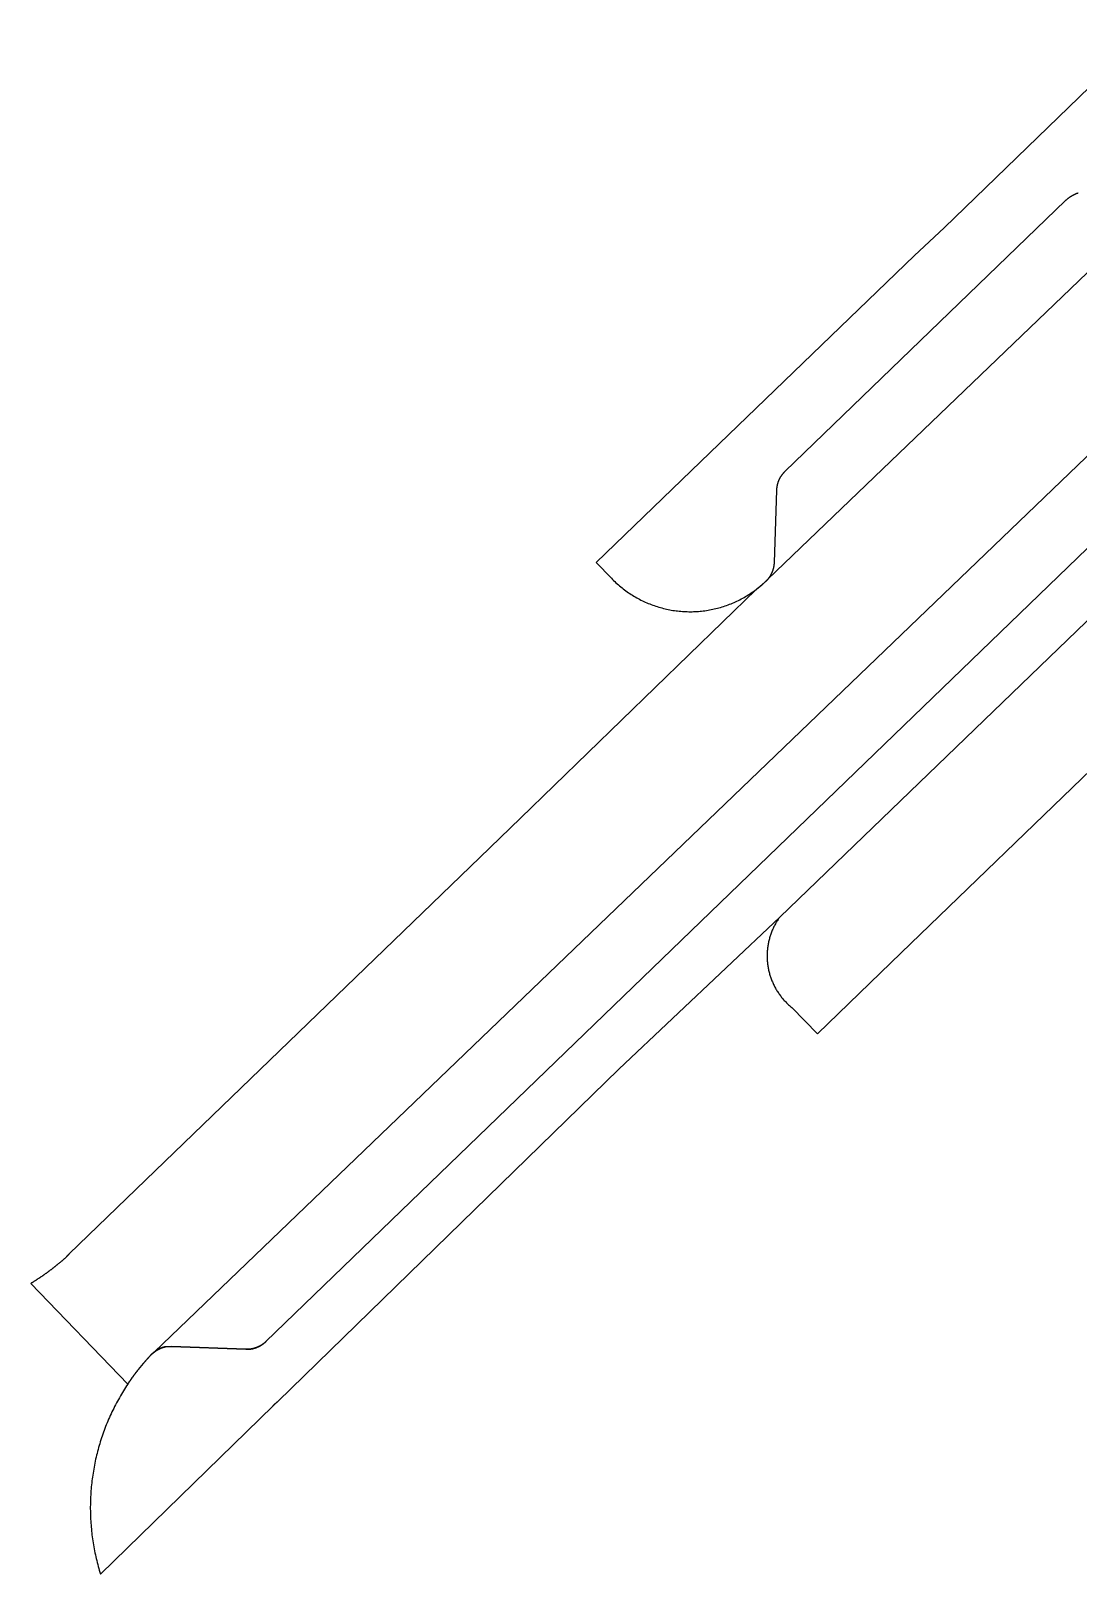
# Model space of a CAD drawing. Header units: metres. Extents: x -127 to 442, y -186 to 462.
# Drawn here: x -32.44 to -3.77, y -24.93 to 17.32 of the extents above; entities that cross this region are included whole.
import ezdxf

# ---------------------------------------------------------------- set-up
doc = ezdxf.new("R2010")
doc.units = ezdxf.units.M

msp = doc.modelspace()

# ---------------------------------------------------------------- linework, layer by layer
at = {"layer": 'road_0', "color": 8}
for points in [[(-1.75, 17.435), (-7.441, 11.929), (-8.251, 11.179), (-14.36, 5.279), (-16.961, 2.766), (-16.546, 2.337), (-16.546, 2.337), (-16.515, 2.306), (-16.484, 2.275), (-16.452, 2.244), (-16.42, 2.214), (-16.388, 2.185), (-16.355, 2.156), (-16.322, 2.127), (-16.288, 2.099), (-16.254, 2.072), (-16.219, 2.045), (-16.184, 2.018), (-16.149, 1.992), (-16.113, 1.966), (-16.077, 1.941), (-16.04, 1.917), (-16.004, 1.893), (-15.966, 1.87), (-15.929, 1.847), (-15.891, 1.825), (-15.853, 1.803), (-15.814, 1.782), (-15.776, 1.761), (-15.737, 1.741), (-15.697, 1.722), (-15.658, 1.703), (-15.618, 1.685), (-15.578, 1.667), (-15.537, 1.65), (-15.496, 1.633), (-15.455, 1.617), (-15.414, 1.602), (-15.373, 1.587), (-15.331, 1.573), (-15.29, 1.56), (-15.248, 1.547), (-15.205, 1.535), (-15.163, 1.523), (-15.121, 1.512), (-15.078, 1.502), (-15.035, 1.492), (-14.992, 1.483), (-14.949, 1.474), (-14.906, 1.467), (-14.863, 1.459), (-14.819, 1.453), (-14.776, 1.447), (-14.732, 1.441), (-14.689, 1.437), (-14.645, 1.433), (-14.601, 1.429), (-14.557, 1.426), (-14.513, 1.424), (-14.47, 1.423), (-14.426, 1.422), (-14.382, 1.422), (-14.338, 1.422), (-14.294, 1.423), (-14.25, 1.425), (-14.206, 1.428), (-14.162, 1.431), (-14.119, 1.434), (-14.075, 1.439), (-14.031, 1.444), (-13.988, 1.449), (-13.944, 1.455), (-13.901, 1.462), (-13.858, 1.47), (-13.815, 1.478), (-13.772, 1.487), (-13.729, 1.496), (-13.686, 1.506), (-13.643, 1.517), (-13.601, 1.528), (-13.559, 1.54), (-13.517, 1.552), (-13.475, 1.565), (-13.433, 1.579), (-13.391, 1.594), (-13.35, 1.608), (-13.309, 1.624), (-13.268, 1.64), (-13.228, 1.657), (-13.187, 1.674), (-13.147, 1.692), (-13.108, 1.711), (-13.068, 1.73), (-13.029, 1.749), (-12.99, 1.77), (-12.951, 1.791), (-12.913, 1.812), (-12.875, 1.834), (-12.837, 1.856), (-12.8, 1.879), (-12.763, 1.903), (-12.726, 1.927), (-12.69, 1.952), (-12.654, 1.977), (-12.618, 2.003), (-12.583, 2.029), (-12.583, 2.029), (-12.58, 2.032), (-12.576, 2.034), (-12.573, 2.037), (-12.569, 2.039), (-12.566, 2.042), (-12.562, 2.045), (-12.559, 2.047), (-12.555, 2.05), (-12.552, 2.053), (-12.549, 2.055), (-12.545, 2.058), (-12.542, 2.061), (-12.538, 2.063), (-12.535, 2.066), (-12.532, 2.069), (-12.528, 2.071), (-12.525, 2.074), (-12.521, 2.077), (-12.518, 2.079), (-12.515, 2.082), (-12.511, 2.085), (-12.508, 2.088), (-12.505, 2.09), (-12.501, 2.093), (-12.498, 2.096), (-12.495, 2.098), (-12.491, 2.101), (-12.488, 2.104), (-12.484, 2.107), (-12.481, 2.109), (-12.478, 2.112), (-12.474, 2.115), (-12.471, 2.118), (-12.468, 2.121), (-12.464, 2.123), (-12.461, 2.126), (-12.458, 2.129), (-12.455, 2.132), (-12.451, 2.134), (-12.448, 2.137), (-12.445, 2.14), (-12.441, 2.143), (-12.438, 2.146), (-12.435, 2.149), (-12.432, 2.151), (-12.428, 2.154), (-12.425, 2.157), (-12.422, 2.16), (-12.418, 2.163), (-12.415, 2.166), (-12.412, 2.168), (-12.409, 2.171), (-12.405, 2.174), (-12.402, 2.177), (-12.399, 2.18), (-12.396, 2.183), (-12.393, 2.186), (-12.389, 2.189), (-12.386, 2.191), (-12.383, 2.194), (-12.38, 2.197), (-12.376, 2.2), (-12.373, 2.203), (-12.37, 2.206), (-12.367, 2.209), (-12.364, 2.212), (-12.361, 2.215), (-12.357, 2.218), (-12.354, 2.221), (-12.351, 2.224), (-12.348, 2.227), (-12.345, 2.229), (-12.342, 2.232), (-12.338, 2.235), (-12.335, 2.238), (-12.332, 2.241), (-12.329, 2.244), (-12.326, 2.247), (-12.323, 2.25), (-12.32, 2.253), (-12.316, 2.256), (-12.313, 2.259), (-12.31, 2.262), (-12.307, 2.265), (-12.304, 2.268), (-12.301, 2.271), (-12.298, 2.274), (-12.295, 2.277), (-12.292, 2.28), (-12.289, 2.283), (-12.285, 2.286), (-12.282, 2.29), (-12.279, 2.293), (-12.276, 2.296), (-12.273, 2.299), (-12.27, 2.302), (-12.267, 2.305), (-12.264, 2.308), (-12.261, 2.311), (-12.261, 2.311), (-12.258, 2.315), (-12.254, 2.319), (-12.251, 2.323), (-12.248, 2.327), (-12.245, 2.331), (-12.242, 2.335), (-12.239, 2.339), (-12.235, 2.343), (-12.232, 2.347), (-12.229, 2.351), (-12.226, 2.355), (-12.223, 2.359), (-12.22, 2.363), (-12.217, 2.367), (-12.215, 2.371), (-12.212, 2.376), (-12.209, 2.38), (-12.206, 2.384), (-12.203, 2.388), (-12.2, 2.393), (-12.198, 2.397), (-12.195, 2.401), (-12.192, 2.406), (-12.19, 2.41), (-12.187, 2.414), (-12.184, 2.419), (-12.182, 2.423), (-12.179, 2.428), (-12.177, 2.432), (-12.174, 2.436), (-12.172, 2.441), (-12.17, 2.445), (-12.167, 2.45), (-12.165, 2.454), (-12.163, 2.459), (-12.16, 2.463), (-12.158, 2.468), (-12.156, 2.473), (-12.154, 2.477), (-12.152, 2.482), (-12.149, 2.486), (-12.147, 2.491), (-12.145, 2.496), (-12.143, 2.5), (-12.141, 2.505), (-12.139, 2.51), (-12.137, 2.514), (-12.135, 2.519), (-12.134, 2.524), (-12.132, 2.529), (-12.13, 2.533), (-12.128, 2.538), (-12.126, 2.543), (-12.125, 2.548), (-12.123, 2.553), (-12.121, 2.557), (-12.12, 2.562), (-12.118, 2.567), (-12.117, 2.572), (-12.115, 2.577), (-12.114, 2.582), (-12.112, 2.587), (-12.111, 2.591), (-12.11, 2.596), (-12.108, 2.601), (-12.107, 2.606), (-12.106, 2.611), (-12.104, 2.616), (-12.103, 2.621), (-12.102, 2.626), (-12.101, 2.631), (-12.1, 2.636), (-12.099, 2.641), (-12.098, 2.646), (-12.097, 2.651), (-12.096, 2.656), (-12.095, 2.661), (-12.094, 2.666), (-12.093, 2.671), (-12.092, 2.676), (-12.091, 2.681), (-12.091, 2.686), (-12.09, 2.691), (-12.089, 2.696), (-12.089, 2.701), (-12.088, 2.706), (-12.087, 2.711), (-12.087, 2.716), (-12.086, 2.721), (-12.086, 2.726), (-12.085, 2.731), (-12.085, 2.736), (-12.085, 2.742), (-12.084, 2.747), (-12.084, 2.752), (-12.084, 2.757), (-12.083, 2.762), (-12.083, 2.767), (-12.083, 2.772), (-12.083, 2.772), (-12.018, 4.75), (-12.018, 4.75), (-12.018, 4.756), (-12.018, 4.762), (-12.017, 4.767), (-12.017, 4.773), (-12.016, 4.779), (-12.016, 4.785), (-12.016, 4.791), (-12.015, 4.796), (-12.014, 4.802), (-12.014, 4.808), (-12.013, 4.814), (-12.012, 4.82), (-12.012, 4.825), (-12.011, 4.831), (-12.01, 4.837), (-12.009, 4.843), (-12.008, 4.848), (-12.007, 4.854), (-12.006, 4.86), (-12.005, 4.866), (-12.004, 4.871), (-12.003, 4.877), (-12.002, 4.883), (-12, 4.888), (-11.999, 4.894), (-11.998, 4.9), (-11.996, 4.906), (-11.995, 4.911), (-11.994, 4.917), (-11.992, 4.922), (-11.991, 4.928), (-11.989, 4.934), (-11.987, 4.939), (-11.986, 4.945), (-11.984, 4.95), (-11.982, 4.956), (-11.98, 4.961), (-11.978, 4.967), (-11.977, 4.973), (-11.975, 4.978), (-11.973, 4.983), (-11.971, 4.989), (-11.969, 4.994), (-11.966, 5), (-11.964, 5.005), (-11.962, 5.011), (-11.96, 5.016), (-11.958, 5.021), (-11.955, 5.027), (-11.953, 5.032), (-11.951, 5.037), (-11.948, 5.043), (-11.946, 5.048), (-11.943, 5.053), (-11.941, 5.058), (-11.938, 5.064), (-11.935, 5.069), (-11.933, 5.074), (-11.93, 5.079), (-11.927, 5.084), (-11.925, 5.089), (-11.922, 5.095), (-11.919, 5.1), (-11.916, 5.105), (-11.913, 5.11), (-11.91, 5.115), (-11.907, 5.12), (-11.904, 5.125), (-11.901, 5.13), (-11.898, 5.134), (-11.894, 5.139), (-11.891, 5.144), (-11.888, 5.149), (-11.885, 5.154), (-11.881, 5.159), (-11.878, 5.163), (-11.875, 5.168), (-11.871, 5.173), (-11.868, 5.177), (-11.864, 5.182), (-11.861, 5.187), (-11.857, 5.191), (-11.853, 5.196), (-11.85, 5.2), (-11.846, 5.205), (-11.842, 5.209), (-11.839, 5.214), (-11.835, 5.218), (-11.831, 5.223), (-11.827, 5.227), (-11.823, 5.231), (-11.819, 5.236), (-11.815, 5.24), (-11.811, 5.244), (-11.807, 5.248), (-11.803, 5.253), (-11.799, 5.257), (-11.795, 5.261), (-11.791, 5.265), (-11.791, 5.265), (-4.127, 12.669), (-4.127, 12.669), (-4.121, 12.674), (-4.116, 12.68), (-4.11, 12.685), (-4.104, 12.691), (-4.098, 12.696), (-4.092, 12.701), (-4.086, 12.706), (-4.08, 12.711), (-4.074, 12.716), (-4.068, 12.721), (-4.062, 12.726), (-4.056, 12.731), (-4.049, 12.736), (-4.043, 12.741), (-4.037, 12.746), (-4.031, 12.751), (-4.024, 12.755), (-4.018, 12.76), (-4.011, 12.764), (-4.005, 12.769), (-3.998, 12.773), (-3.992, 12.778), (-3.985, 12.782), (-3.979, 12.787), (-3.972, 12.791), (-3.965, 12.795), (-3.959, 12.799), (-3.952, 12.803), (-3.945, 12.807), (-3.938, 12.811), (-3.931, 12.815), (-3.924, 12.819), (-3.918, 12.823), (-3.911, 12.827), (-3.904, 12.83), (-3.897, 12.834), (-3.89, 12.838), (-3.883, 12.841), (-3.876, 12.845), (-3.868, 12.848), (-3.861, 12.852), (-3.854, 12.855), (-3.847, 12.858), (-3.84, 12.862), (-3.832, 12.865), (-3.825, 12.868), (-3.818, 12.871), (-3.811, 12.874), (-3.803, 12.877), (-3.796, 12.88), (-3.789, 12.882), (-3.781, 12.885), (-3.774, 12.888), (-3.766, 12.891)], [(-1.061, 13.064), (-12.261, 2.311), (-12.261, 2.311), (-12.264, 2.308), (-12.267, 2.305), (-12.27, 2.302), (-12.273, 2.299), (-12.276, 2.296), (-12.279, 2.293), (-12.282, 2.29), (-12.285, 2.286), (-12.289, 2.283), (-12.292, 2.28), (-12.295, 2.277), (-12.298, 2.274), (-12.301, 2.271), (-12.304, 2.268), (-12.307, 2.265), (-12.31, 2.262), (-12.313, 2.259), (-12.316, 2.256), (-12.32, 2.253), (-12.323, 2.25), (-12.326, 2.247), (-12.329, 2.244), (-12.332, 2.241), (-12.335, 2.238), (-12.338, 2.235), (-12.342, 2.232), (-12.345, 2.229), (-12.348, 2.227), (-12.351, 2.224), (-12.354, 2.221), (-12.357, 2.218), (-12.361, 2.215), (-12.364, 2.212), (-12.367, 2.209), (-12.37, 2.206), (-12.373, 2.203), (-12.376, 2.2), (-12.38, 2.197), (-12.383, 2.194), (-12.386, 2.191), (-12.389, 2.189), (-12.393, 2.186), (-12.396, 2.183), (-12.399, 2.18), (-12.402, 2.177), (-12.405, 2.174), (-12.409, 2.171), (-12.412, 2.168), (-12.415, 2.166), (-12.418, 2.163), (-12.422, 2.16), (-12.425, 2.157), (-12.428, 2.154), (-12.432, 2.151), (-12.435, 2.149), (-12.438, 2.146), (-12.441, 2.143), (-12.445, 2.14), (-12.448, 2.137), (-12.451, 2.134), (-12.455, 2.132), (-12.458, 2.129), (-12.461, 2.126), (-12.464, 2.123), (-12.468, 2.121), (-12.471, 2.118), (-12.474, 2.115), (-12.478, 2.112), (-12.481, 2.109), (-12.484, 2.107), (-12.488, 2.104), (-12.491, 2.101), (-12.495, 2.098), (-12.498, 2.096), (-12.501, 2.093), (-12.505, 2.09), (-12.508, 2.088), (-12.511, 2.085), (-12.515, 2.082), (-12.518, 2.079), (-12.521, 2.077), (-12.525, 2.074), (-12.528, 2.071), (-12.532, 2.069), (-12.535, 2.066), (-12.538, 2.063), (-12.542, 2.061), (-12.545, 2.058), (-12.549, 2.055), (-12.552, 2.053), (-12.555, 2.05), (-12.559, 2.047), (-12.562, 2.045), (-12.566, 2.042), (-12.569, 2.039), (-12.573, 2.037), (-12.576, 2.034), (-12.58, 2.032), (-12.583, 2.029), (-12.583, 2.029), (-19.031, -4.234), (-20.143, -5.309), (-31.386, -16.157), (-31.386, -16.157), (-31.387, -16.158), (-31.388, -16.159), (-31.388, -16.16), (-31.389, -16.161), (-31.39, -16.162), (-31.391, -16.163), (-31.392, -16.164), (-31.393, -16.165), (-31.393, -16.166), (-31.394, -16.167), (-31.395, -16.168), (-31.396, -16.169), (-31.397, -16.17), (-31.398, -16.171), (-31.398, -16.172), (-31.399, -16.173), (-31.4, -16.174), (-31.401, -16.175), (-31.402, -16.176), (-31.403, -16.177), (-31.403, -16.178), (-31.404, -16.179), (-31.405, -16.18), (-31.406, -16.181), (-31.407, -16.182), (-31.408, -16.183), (-31.409, -16.184), (-31.409, -16.185), (-31.41, -16.186), (-31.411, -16.187), (-31.412, -16.188), (-31.413, -16.189), (-31.414, -16.19), (-31.415, -16.191), (-31.415, -16.192), (-31.416, -16.193), (-31.417, -16.194), (-31.418, -16.195), (-31.419, -16.196), (-31.42, -16.197), (-31.421, -16.198), (-31.422, -16.199), (-31.422, -16.2), (-31.423, -16.201), (-31.424, -16.202), (-31.425, -16.203), (-31.426, -16.204), (-31.427, -16.205), (-31.428, -16.206), (-31.429, -16.207), (-31.43, -16.208), (-31.43, -16.209), (-31.431, -16.21), (-31.432, -16.21), (-31.433, -16.211), (-31.434, -16.212), (-31.435, -16.213), (-31.436, -16.214), (-31.437, -16.215), (-31.438, -16.216), (-31.439, -16.217), (-31.439, -16.218), (-31.44, -16.219), (-31.441, -16.22), (-31.442, -16.221), (-31.443, -16.222), (-31.444, -16.223), (-31.445, -16.224), (-31.446, -16.225), (-31.447, -16.226), (-31.448, -16.227), (-31.449, -16.227), (-31.449, -16.228), (-31.45, -16.229), (-31.451, -16.23), (-31.452, -16.231), (-31.453, -16.232), (-31.454, -16.233), (-31.455, -16.234), (-31.456, -16.235), (-31.457, -16.236), (-31.458, -16.237), (-31.459, -16.238), (-31.46, -16.238), (-31.461, -16.239), (-31.462, -16.24), (-31.463, -16.241), (-31.464, -16.242), (-31.464, -16.243), (-31.465, -16.244), (-31.466, -16.245), (-31.467, -16.246), (-31.468, -16.247), (-31.469, -16.248), (-31.47, -16.248), (-31.471, -16.249), (-31.472, -16.25), (-31.473, -16.251), (-31.474, -16.252), (-31.474, -16.252), (-31.483, -16.26), (-31.492, -16.268), (-31.501, -16.276), (-31.51, -16.285), (-31.519, -16.293), (-31.528, -16.301), (-31.537, -16.309), (-31.546, -16.317), (-31.555, -16.325), (-31.565, -16.333), (-31.574, -16.341), (-31.583, -16.349), (-31.592, -16.357), (-31.601, -16.365), (-31.611, -16.373), (-31.62, -16.381), (-31.629, -16.388), (-31.638, -16.396), (-31.648, -16.404), (-31.657, -16.412), (-31.666, -16.42), (-31.675, -16.428), (-31.685, -16.435), (-31.694, -16.443), (-31.703, -16.451), (-31.713, -16.458), (-31.722, -16.466), (-31.732, -16.474), (-31.741, -16.482), (-31.751, -16.489), (-31.76, -16.497), (-31.769, -16.504), (-31.779, -16.512), (-31.788, -16.52), (-31.798, -16.527), (-31.807, -16.535), (-31.817, -16.542), (-31.827, -16.55), (-31.836, -16.557), (-31.846, -16.565), (-31.855, -16.572), (-31.865, -16.579), (-31.875, -16.587), (-31.884, -16.594), (-31.894, -16.602), (-31.904, -16.609), (-31.913, -16.616), (-31.923, -16.623), (-31.933, -16.631), (-31.942, -16.638), (-31.952, -16.645), (-31.962, -16.652), (-31.972, -16.66), (-31.981, -16.667), (-31.991, -16.674), (-32.001, -16.681), (-32.011, -16.688), (-32.021, -16.695), (-32.031, -16.703), (-32.041, -16.71), (-32.05, -16.717), (-32.06, -16.724), (-32.07, -16.731), (-32.08, -16.738), (-32.09, -16.745), (-32.1, -16.752), (-32.11, -16.759), (-32.12, -16.765), (-32.13, -16.772), (-32.14, -16.779), (-32.15, -16.786), (-32.16, -16.793), (-32.17, -16.8), (-32.18, -16.807), (-32.19, -16.813), (-32.2, -16.82), (-32.21, -16.827), (-32.221, -16.834), (-32.231, -16.84), (-32.241, -16.847), (-32.251, -16.854), (-32.261, -16.86), (-32.271, -16.867), (-32.282, -16.873), (-32.292, -16.88), (-32.302, -16.887), (-32.312, -16.893), (-32.322, -16.9), (-32.333, -16.906), (-32.343, -16.913), (-32.353, -16.919), (-32.364, -16.926), (-32.374, -16.932), (-32.384, -16.938), (-32.395, -16.945), (-32.405, -16.951), (-32.415, -16.957), (-32.426, -16.964), (-32.436, -16.97), (-32.436, -16.97), (-29.784, -19.726), (-29.784, -19.726), (-29.778, -19.718), (-29.773, -19.709), (-29.767, -19.701), (-29.761, -19.692), (-29.756, -19.684), (-29.75, -19.675), (-29.744, -19.667), (-29.738, -19.659), (-29.733, -19.65), (-29.727, -19.642), (-29.721, -19.634), (-29.715, -19.625), (-29.709, -19.617), (-29.703, -19.608), (-29.698, -19.6), (-29.692, -19.592), (-29.686, -19.584), (-29.68, -19.575), (-29.674, -19.567), (-29.668, -19.559), (-29.662, -19.55), (-29.656, -19.542), (-29.65, -19.534), (-29.644, -19.526), (-29.638, -19.517), (-29.632, -19.509), (-29.626, -19.501), (-29.62, -19.493), (-29.614, -19.485), (-29.608, -19.477), (-29.602, -19.468), (-29.596, -19.46), (-29.59, -19.452), (-29.584, -19.444), (-29.578, -19.436), (-29.571, -19.428), (-29.565, -19.42), (-29.559, -19.412), (-29.553, -19.403), (-29.547, -19.395), (-29.54, -19.387), (-29.534, -19.379), (-29.528, -19.371), (-29.522, -19.363), (-29.515, -19.355), (-29.509, -19.347), (-29.503, -19.339), (-29.497, -19.331), (-29.49, -19.323), (-29.484, -19.315), (-29.478, -19.307), (-29.471, -19.299), (-29.465, -19.291), (-29.459, -19.283), (-29.452, -19.276), (-29.446, -19.268), (-29.439, -19.26), (-29.433, -19.252), (-29.426, -19.244), (-29.42, -19.236), (-29.413, -19.228), (-29.407, -19.22), (-29.4, -19.213), (-29.394, -19.205), (-29.387, -19.197), (-29.381, -19.189), (-29.374, -19.181), (-29.368, -19.174), (-29.361, -19.166), (-29.355, -19.158), (-29.348, -19.15), (-29.341, -19.143), (-29.335, -19.135), (-29.328, -19.127), (-29.321, -19.119), (-29.315, -19.112), (-29.308, -19.104), (-29.301, -19.096), (-29.295, -19.089), (-29.288, -19.081), (-29.281, -19.073), (-29.275, -19.066), (-29.268, -19.058), (-29.261, -19.051), (-29.254, -19.043), (-29.247, -19.035), (-29.241, -19.028), (-29.234, -19.02), (-29.227, -19.013), (-29.22, -19.005), (-29.213, -18.998), (-29.206, -18.99), (-29.2, -18.983), (-29.193, -18.975), (-29.186, -18.968), (-29.179, -18.96), (-29.172, -18.953), (-29.165, -18.945), (-29.158, -18.938), (-29.158, -18.938), (-29.157, -18.937), (-29.156, -18.936), (-29.155, -18.935), (-29.154, -18.934), (-29.153, -18.933), (-29.152, -18.932), (-29.151, -18.931), (-29.151, -18.93), (-29.15, -18.929), (-29.149, -18.928), (-29.148, -18.927), (-29.147, -18.927), (-29.146, -18.926), (-29.145, -18.925), (-29.144, -18.924), (-29.143, -18.923), (-29.142, -18.922), (-29.141, -18.921), (-29.14, -18.92), (-29.139, -18.919), (-29.138, -18.918), (-29.137, -18.917), (-29.136, -18.916), (-29.135, -18.915), (-29.134, -18.914), (-29.133, -18.913), (-29.132, -18.913), (-29.131, -18.912), (-29.13, -18.911), (-29.129, -18.91), (-29.128, -18.909), (-29.127, -18.908), (-29.126, -18.907), (-29.126, -18.906), (-29.125, -18.905), (-29.124, -18.904), (-29.123, -18.903), (-29.122, -18.902), (-29.121, -18.902), (-29.12, -18.901), (-29.119, -18.9), (-29.118, -18.899), (-29.117, -18.898), (-29.116, -18.897), (-29.115, -18.896), (-29.114, -18.895), (-29.113, -18.894), (-29.112, -18.893), (-29.111, -18.893), (-29.11, -18.892), (-29.109, -18.891), (-29.108, -18.89), (-29.107, -18.889), (-29.106, -18.888), (-29.105, -18.887), (-29.104, -18.886), (-29.103, -18.886), (-29.102, -18.885), (-29.101, -18.884), (-29.1, -18.883), (-29.099, -18.882), (-29.098, -18.881), (-29.097, -18.88), (-29.096, -18.879), (-29.094, -18.879), (-29.093, -18.878), (-29.092, -18.877), (-29.091, -18.876), (-29.09, -18.875), (-29.089, -18.874), (-29.088, -18.873), (-29.087, -18.873), (-29.086, -18.872), (-29.085, -18.871), (-29.084, -18.87), (-29.083, -18.869), (-29.082, -18.868), (-29.081, -18.867), (-29.08, -18.867), (-29.079, -18.866), (-29.078, -18.865), (-29.077, -18.864), (-29.076, -18.863), (-29.075, -18.862), (-29.074, -18.862), (-29.073, -18.861), (-29.072, -18.86), (-29.071, -18.859), (-29.07, -18.858), (-29.069, -18.857), (-29.067, -18.857), (-29.066, -18.856), (-29.065, -18.855), (-29.064, -18.854), (-29.063, -18.853), (-29.062, -18.852), (-29.061, -18.852), (-29.06, -18.851), (-29.059, -18.85), (-29.059, -18.85), (1.276, 10.287)], [(1.276, 10.287), (-29.059, -18.85), (-29.059, -18.85), (-29.056, -18.848), (-29.054, -18.846), (-29.051, -18.843), (-29.048, -18.841), (-29.045, -18.839), (-29.042, -18.837), (-29.04, -18.835), (-29.037, -18.833), (-29.034, -18.831), (-29.031, -18.829), (-29.028, -18.827), (-29.026, -18.825), (-29.023, -18.823), (-29.02, -18.821), (-29.017, -18.819), (-29.014, -18.817), (-29.011, -18.815), (-29.008, -18.813), (-29.005, -18.811), (-29.002, -18.809), (-28.999, -18.807), (-28.997, -18.805), (-28.994, -18.803), (-28.991, -18.801), (-28.988, -18.799), (-28.985, -18.798), (-28.982, -18.796), (-28.979, -18.794), (-28.976, -18.792), (-28.973, -18.79), (-28.97, -18.789), (-28.967, -18.787), (-28.964, -18.785), (-28.961, -18.783), (-28.957, -18.782), (-28.954, -18.78), (-28.951, -18.778), (-28.948, -18.777), (-28.945, -18.775), (-28.942, -18.773), (-28.939, -18.772), (-28.936, -18.77), (-28.933, -18.769), (-28.93, -18.767), (-28.926, -18.766), (-28.923, -18.764), (-28.92, -18.762), (-28.917, -18.761), (-28.914, -18.759), (-28.911, -18.758), (-28.907, -18.757), (-28.904, -18.755), (-28.901, -18.754), (-28.898, -18.752), (-28.895, -18.751), (-28.891, -18.749), (-28.888, -18.748), (-28.885, -18.747), (-28.882, -18.745), (-28.879, -18.744), (-28.875, -18.743), (-28.872, -18.741), (-28.869, -18.74), (-28.866, -18.739), (-28.862, -18.738), (-28.859, -18.736), (-28.856, -18.735), (-28.852, -18.734), (-28.849, -18.733), (-28.846, -18.732), (-28.843, -18.731), (-28.839, -18.729), (-28.836, -18.728), (-28.833, -18.727), (-28.829, -18.726), (-28.826, -18.725), (-28.823, -18.724), (-28.819, -18.723), (-28.816, -18.722), (-28.813, -18.721), (-28.809, -18.72), (-28.806, -18.719), (-28.802, -18.718), (-28.799, -18.717), (-28.796, -18.716), (-28.792, -18.715), (-28.789, -18.714), (-28.786, -18.713), (-28.782, -18.713), (-28.779, -18.712), (-28.775, -18.711), (-28.772, -18.71), (-28.769, -18.709), (-28.765, -18.709), (-28.762, -18.708), (-28.758, -18.707), (-28.755, -18.706), (-28.751, -18.706), (-28.748, -18.705), (-28.748, -18.705), (-28.584, -18.701), (-26.552, -18.774), (-26.552, -18.774), (-26.546, -18.774), (-26.54, -18.774), (-26.534, -18.774), (-26.528, -18.774), (-26.522, -18.774), (-26.515, -18.774), (-26.509, -18.774), (-26.503, -18.774), (-26.497, -18.774), (-26.491, -18.774), (-26.485, -18.773), (-26.479, -18.773), (-26.473, -18.772), (-26.467, -18.772), (-26.461, -18.772), (-26.455, -18.771), (-26.449, -18.77), (-26.443, -18.77), (-26.436, -18.769), (-26.43, -18.768), (-26.424, -18.767), (-26.418, -18.767), (-26.412, -18.766), (-26.406, -18.765), (-26.4, -18.764), (-26.394, -18.763), (-26.388, -18.762), (-26.382, -18.76), (-26.376, -18.759), (-26.37, -18.758), (-26.364, -18.757), (-26.358, -18.755), (-26.353, -18.754), (-26.347, -18.753), (-26.341, -18.751), (-26.335, -18.749), (-26.329, -18.748), (-26.323, -18.746), (-26.317, -18.745), (-26.311, -18.743), (-26.305, -18.741), (-26.3, -18.739), (-26.294, -18.737), (-26.288, -18.736), (-26.282, -18.734), (-26.277, -18.732), (-26.271, -18.73), (-26.265, -18.727), (-26.259, -18.725), (-26.254, -18.723), (-26.248, -18.721), (-26.242, -18.719), (-26.237, -18.716), (-26.231, -18.714), (-26.226, -18.711), (-26.22, -18.709), (-26.214, -18.706), (-26.209, -18.704), (-26.203, -18.701), (-26.198, -18.699), (-26.192, -18.696), (-26.187, -18.693), (-26.182, -18.69), (-26.176, -18.688), (-26.171, -18.685), (-26.165, -18.682), (-26.16, -18.679), (-26.155, -18.676), (-26.149, -18.673), (-26.144, -18.67), (-26.139, -18.667), (-26.134, -18.664), (-26.129, -18.66), (-26.123, -18.657), (-26.118, -18.654), (-26.113, -18.65), (-26.108, -18.647), (-26.103, -18.644), (-26.098, -18.64), (-26.093, -18.637), (-26.088, -18.633), (-26.083, -18.63), (-26.078, -18.626), (-26.073, -18.622), (-26.069, -18.619), (-26.064, -18.615), (-26.059, -18.611), (-26.054, -18.607), (-26.049, -18.604), (-26.045, -18.6), (-26.04, -18.596), (-26.035, -18.592), (-26.031, -18.588), (-26.026, -18.584), (-26.022, -18.58), (-26.017, -18.576), (-26.013, -18.571), (-26.008, -18.567), (-26.004, -18.563), (-26.004, -18.563), (0.709, 7.244)], [(0.709, 7.244), (-26.004, -18.563), (-26.004, -18.563), (-26.008, -18.567), (-26.013, -18.571), (-26.017, -18.576), (-26.022, -18.58), (-26.026, -18.584), (-26.031, -18.588), (-26.035, -18.592), (-26.04, -18.596), (-26.045, -18.6), (-26.049, -18.604), (-26.054, -18.607), (-26.059, -18.611), (-26.064, -18.615), (-26.069, -18.619), (-26.073, -18.622), (-26.078, -18.626), (-26.083, -18.63), (-26.088, -18.633), (-26.093, -18.637), (-26.098, -18.64), (-26.103, -18.644), (-26.108, -18.647), (-26.113, -18.65), (-26.118, -18.654), (-26.123, -18.657), (-26.129, -18.66), (-26.134, -18.664), (-26.139, -18.667), (-26.144, -18.67), (-26.149, -18.673), (-26.155, -18.676), (-26.16, -18.679), (-26.165, -18.682), (-26.171, -18.685), (-26.176, -18.688), (-26.182, -18.69), (-26.187, -18.693), (-26.192, -18.696), (-26.198, -18.699), (-26.203, -18.701), (-26.209, -18.704), (-26.214, -18.706), (-26.22, -18.709), (-26.226, -18.711), (-26.231, -18.714), (-26.237, -18.716), (-26.242, -18.719), (-26.248, -18.721), (-26.254, -18.723), (-26.259, -18.725), (-26.265, -18.727), (-26.271, -18.73), (-26.277, -18.732), (-26.282, -18.734), (-26.288, -18.736), (-26.294, -18.737), (-26.3, -18.739), (-26.305, -18.741), (-26.311, -18.743), (-26.317, -18.745), (-26.323, -18.746), (-26.329, -18.748), (-26.335, -18.749), (-26.341, -18.751), (-26.347, -18.753), (-26.353, -18.754), (-26.358, -18.755), (-26.364, -18.757), (-26.37, -18.758), (-26.376, -18.759), (-26.382, -18.76), (-26.388, -18.762), (-26.394, -18.763), (-26.4, -18.764), (-26.406, -18.765), (-26.412, -18.766), (-26.418, -18.767), (-26.424, -18.767), (-26.43, -18.768), (-26.436, -18.769), (-26.443, -18.77), (-26.449, -18.77), (-26.455, -18.771), (-26.461, -18.772), (-26.467, -18.772), (-26.473, -18.772), (-26.479, -18.773), (-26.485, -18.773), (-26.491, -18.774), (-26.497, -18.774), (-26.503, -18.774), (-26.509, -18.774), (-26.515, -18.774), (-26.522, -18.774), (-26.528, -18.774), (-26.534, -18.774), (-26.54, -18.774), (-26.546, -18.774), (-26.552, -18.774), (-26.552, -18.774), (-28.584, -18.701), (-28.748, -18.705), (-28.748, -18.705), (-28.751, -18.706), (-28.755, -18.706), (-28.758, -18.707), (-28.762, -18.708), (-28.765, -18.709), (-28.769, -18.709), (-28.772, -18.71), (-28.775, -18.711), (-28.779, -18.712), (-28.782, -18.713), (-28.786, -18.713), (-28.789, -18.714), (-28.792, -18.715), (-28.796, -18.716), (-28.799, -18.717), (-28.802, -18.718), (-28.806, -18.719), (-28.809, -18.72), (-28.813, -18.721), (-28.816, -18.722), (-28.819, -18.723), (-28.823, -18.724), (-28.826, -18.725), (-28.829, -18.726), (-28.833, -18.727), (-28.836, -18.728), (-28.839, -18.729), (-28.843, -18.731), (-28.846, -18.732), (-28.849, -18.733), (-28.852, -18.734), (-28.856, -18.735), (-28.859, -18.736), (-28.862, -18.738), (-28.866, -18.739), (-28.869, -18.74), (-28.872, -18.741), (-28.875, -18.743), (-28.879, -18.744), (-28.882, -18.745), (-28.885, -18.747), (-28.888, -18.748), (-28.891, -18.749), (-28.895, -18.751), (-28.898, -18.752), (-28.901, -18.754), (-28.904, -18.755), (-28.907, -18.757), (-28.911, -18.758), (-28.914, -18.759), (-28.917, -18.761), (-28.92, -18.762), (-28.923, -18.764), (-28.926, -18.766), (-28.93, -18.767), (-28.933, -18.769), (-28.936, -18.77), (-28.939, -18.772), (-28.942, -18.773), (-28.945, -18.775), (-28.948, -18.777), (-28.951, -18.778), (-28.954, -18.78), (-28.957, -18.782), (-28.961, -18.783), (-28.964, -18.785), (-28.967, -18.787), (-28.97, -18.789), (-28.973, -18.79), (-28.976, -18.792), (-28.979, -18.794), (-28.982, -18.796), (-28.985, -18.798), (-28.988, -18.799), (-28.991, -18.801), (-28.994, -18.803), (-28.997, -18.805), (-28.999, -18.807), (-29.002, -18.809), (-29.005, -18.811), (-29.008, -18.813), (-29.011, -18.815), (-29.014, -18.817), (-29.017, -18.819), (-29.02, -18.821), (-29.023, -18.823), (-29.026, -18.825), (-29.028, -18.827), (-29.031, -18.829), (-29.034, -18.831), (-29.037, -18.833), (-29.04, -18.835), (-29.042, -18.837), (-29.045, -18.839), (-29.048, -18.841), (-29.051, -18.843), (-29.054, -18.846), (-29.056, -18.848), (-29.059, -18.85), (-29.059, -18.85), (-29.06, -18.851), (-29.061, -18.852), (-29.062, -18.852), (-29.063, -18.853), (-29.064, -18.854), (-29.065, -18.855), (-29.066, -18.856), (-29.067, -18.857), (-29.069, -18.857), (-29.07, -18.858), (-29.071, -18.859), (-29.072, -18.86), (-29.073, -18.861), (-29.074, -18.862), (-29.075, -18.862), (-29.076, -18.863), (-29.077, -18.864), (-29.078, -18.865), (-29.079, -18.866), (-29.08, -18.867), (-29.081, -18.867), (-29.082, -18.868), (-29.083, -18.869), (-29.084, -18.87), (-29.085, -18.871), (-29.086, -18.872), (-29.087, -18.873), (-29.088, -18.873), (-29.089, -18.874), (-29.09, -18.875), (-29.091, -18.876), (-29.092, -18.877), (-29.093, -18.878), (-29.094, -18.879), (-29.096, -18.879), (-29.097, -18.88), (-29.098, -18.881), (-29.099, -18.882), (-29.1, -18.883), (-29.101, -18.884), (-29.102, -18.885), (-29.103, -18.886), (-29.104, -18.886), (-29.105, -18.887), (-29.106, -18.888), (-29.107, -18.889), (-29.108, -18.89), (-29.109, -18.891), (-29.11, -18.892), (-29.111, -18.893), (-29.112, -18.893), (-29.113, -18.894), (-29.114, -18.895), (-29.115, -18.896), (-29.116, -18.897), (-29.117, -18.898), (-29.118, -18.899), (-29.119, -18.9), (-29.12, -18.901), (-29.121, -18.902), (-29.122, -18.902), (-29.123, -18.903), (-29.124, -18.904), (-29.125, -18.905), (-29.126, -18.906), (-29.126, -18.907), (-29.127, -18.908), (-29.128, -18.909), (-29.129, -18.91), (-29.13, -18.911), (-29.131, -18.912), (-29.132, -18.913), (-29.133, -18.913), (-29.134, -18.914), (-29.135, -18.915), (-29.136, -18.916), (-29.137, -18.917), (-29.138, -18.918), (-29.139, -18.919), (-29.14, -18.92), (-29.141, -18.921), (-29.142, -18.922), (-29.143, -18.923), (-29.144, -18.924), (-29.145, -18.925), (-29.146, -18.926), (-29.147, -18.927), (-29.148, -18.927), (-29.149, -18.928), (-29.15, -18.929), (-29.151, -18.93), (-29.151, -18.931), (-29.152, -18.932), (-29.153, -18.933), (-29.154, -18.934), (-29.155, -18.935), (-29.156, -18.936), (-29.157, -18.937), (-29.158, -18.938), (-29.158, -18.938), (-29.165, -18.945), (-29.172, -18.953), (-29.179, -18.96), (-29.186, -18.968), (-29.193, -18.975), (-29.2, -18.983), (-29.206, -18.99), (-29.213, -18.998), (-29.22, -19.005), (-29.227, -19.013), (-29.234, -19.02), (-29.241, -19.028), (-29.247, -19.035), (-29.254, -19.043), (-29.261, -19.051), (-29.268, -19.058), (-29.275, -19.066), (-29.281, -19.073), (-29.288, -19.081), (-29.295, -19.089), (-29.301, -19.096), (-29.308, -19.104), (-29.315, -19.112), (-29.321, -19.119), (-29.328, -19.127), (-29.335, -19.135), (-29.341, -19.143), (-29.348, -19.15), (-29.355, -19.158), (-29.361, -19.166), (-29.368, -19.174), (-29.374, -19.181), (-29.381, -19.189), (-29.387, -19.197), (-29.394, -19.205), (-29.4, -19.213), (-29.407, -19.22), (-29.413, -19.228), (-29.42, -19.236), (-29.426, -19.244), (-29.433, -19.252), (-29.439, -19.26), (-29.446, -19.268), (-29.452, -19.276), (-29.459, -19.283), (-29.465, -19.291), (-29.471, -19.299), (-29.478, -19.307), (-29.484, -19.315), (-29.49, -19.323), (-29.497, -19.331), (-29.503, -19.339), (-29.509, -19.347), (-29.515, -19.355), (-29.522, -19.363), (-29.528, -19.371), (-29.534, -19.379), (-29.54, -19.387), (-29.547, -19.395), (-29.553, -19.403), (-29.559, -19.412), (-29.565, -19.42), (-29.571, -19.428), (-29.578, -19.436), (-29.584, -19.444), (-29.59, -19.452), (-29.596, -19.46), (-29.602, -19.468), (-29.608, -19.477), (-29.614, -19.485), (-29.62, -19.493), (-29.626, -19.501), (-29.632, -19.509), (-29.638, -19.517), (-29.644, -19.526), (-29.65, -19.534), (-29.656, -19.542), (-29.662, -19.55), (-29.668, -19.559), (-29.674, -19.567), (-29.68, -19.575), (-29.686, -19.584), (-29.692, -19.592), (-29.698, -19.6), (-29.703, -19.608), (-29.709, -19.617), (-29.715, -19.625), (-29.721, -19.634), (-29.727, -19.642), (-29.733, -19.65), (-29.738, -19.659), (-29.744, -19.667), (-29.75, -19.675), (-29.756, -19.684), (-29.761, -19.692), (-29.767, -19.701), (-29.773, -19.709), (-29.778, -19.718), (-29.784, -19.726), (-29.784, -19.726), (-29.814, -19.772), (-29.844, -19.818), (-29.874, -19.864), (-29.903, -19.911), (-29.931, -19.958), (-29.959, -20.005), (-29.987, -20.052), (-30.014, -20.1), (-30.041, -20.148), (-30.068, -20.196), (-30.094, -20.244), (-30.119, -20.293), (-30.144, -20.342), (-30.169, -20.391), (-30.193, -20.44), (-30.217, -20.489), (-30.24, -20.539), (-30.263, -20.589), (-30.286, -20.639), (-30.308, -20.689), (-30.329, -20.74), (-30.351, -20.791), (-30.371, -20.841), (-30.391, -20.892), (-30.411, -20.944), (-30.43, -20.995), (-30.449, -21.047), (-30.467, -21.098), (-30.485, -21.15), (-30.503, -21.202), (-30.52, -21.255), (-30.536, -21.307), (-30.552, -21.36), (-30.568, -21.412), (-30.583, -21.465), (-30.597, -21.518), (-30.611, -21.571), (-30.625, -21.624), (-30.638, -21.677), (-30.651, -21.731), (-30.663, -21.784), (-30.675, -21.838), (-30.686, -21.892), (-30.697, -21.946), (-30.707, -22), (-30.717, -22.054), (-30.726, -22.108), (-30.735, -22.162), (-30.743, -22.216), (-30.751, -22.271), (-30.758, -22.325), (-30.765, -22.379), (-30.771, -22.434), (-30.777, -22.489), (-30.782, -22.543), (-30.787, -22.598), (-30.792, -22.653), (-30.795, -22.707), (-30.799, -22.762), (-30.802, -22.817), (-30.804, -22.872), (-30.806, -22.927), (-30.807, -22.982), (-30.808, -23.037), (-30.809, -23.091), (-30.809, -23.146), (-30.808, -23.201), (-30.807, -23.256), (-30.805, -23.311), (-30.803, -23.366), (-30.801, -23.421), (-30.798, -23.476), (-30.794, -23.53), (-30.79, -23.585), (-30.786, -23.64), (-30.781, -23.694), (-30.775, -23.749), (-30.769, -23.804), (-30.763, -23.858), (-30.756, -23.913), (-30.748, -23.967), (-30.74, -24.021), (-30.732, -24.076), (-30.723, -24.13), (-30.714, -24.184), (-30.704, -24.238), (-30.693, -24.292), (-30.682, -24.346), (-30.671, -24.399), (-30.659, -24.453), (-30.647, -24.506), (-30.634, -24.56), (-30.621, -24.613), (-30.607, -24.666), (-30.593, -24.719), (-30.578, -24.772), (-30.563, -24.825), (-30.547, -24.878), (-30.531, -24.93), (-30.531, -24.93), (-25.808, -20.323), (-25.808, -20.323), (-25.807, -20.322), (-25.805, -20.32), (-25.804, -20.319), (-25.803, -20.318), (-25.802, -20.316), (-25.8, -20.315), (-25.799, -20.314), (-25.798, -20.313), (-25.797, -20.311), (-25.795, -20.31), (-25.794, -20.309), (-25.793, -20.307), (-25.791, -20.306), (-25.79, -20.305), (-25.789, -20.304), (-25.788, -20.302), (-25.786, -20.301), (-25.785, -20.3), (-25.784, -20.298), (-25.782, -20.297), (-25.781, -20.296), (-25.78, -20.295), (-25.779, -20.293), (-25.777, -20.292), (-25.776, -20.291), (-25.775, -20.29), (-25.773, -20.288), (-25.772, -20.287), (-25.771, -20.286), (-25.77, -20.284), (-25.768, -20.283), (-25.767, -20.282), (-25.766, -20.281), (-25.764, -20.279), (-25.763, -20.278), (-25.762, -20.277), (-25.76, -20.276), (-25.759, -20.274), (-25.758, -20.273), (-25.756, -20.272), (-25.755, -20.271), (-25.754, -20.269), (-25.753, -20.268), (-25.751, -20.267), (-25.75, -20.266), (-25.749, -20.264), (-25.747, -20.263), (-25.746, -20.262), (-25.745, -20.261), (-25.743, -20.259), (-25.742, -20.258), (-25.741, -20.257), (-25.739, -20.256), (-25.738, -20.254), (-25.737, -20.253), (-25.735, -20.252), (-25.734, -20.251), (-25.733, -20.249), (-25.731, -20.248), (-25.73, -20.247), (-25.729, -20.246), (-25.727, -20.245), (-25.726, -20.243), (-25.725, -20.242), (-25.723, -20.241), (-25.722, -20.24), (-25.721, -20.238), (-25.719, -20.237), (-25.718, -20.236), (-25.717, -20.235), (-25.715, -20.234), (-25.714, -20.232), (-25.713, -20.231), (-25.711, -20.23), (-25.71, -20.229), (-25.708, -20.227), (-25.707, -20.226), (-25.706, -20.225), (-25.704, -20.224), (-25.703, -20.223), (-25.702, -20.221), (-25.7, -20.22), (-25.699, -20.219), (-25.698, -20.218), (-25.696, -20.217), (-25.695, -20.215), (-25.693, -20.214), (-25.692, -20.213), (-25.691, -20.212), (-25.689, -20.211), (-25.688, -20.209), (-25.687, -20.208), (-25.685, -20.207), (-25.684, -20.206), (-25.683, -20.205), (-25.681, -20.204), (-25.68, -20.202), (-25.678, -20.201), (-25.677, -20.2), (-25.677, -20.2), (-16.34, -11.1), (-11.936, -6.938), (-0.244, 4.327)]]:
    msp.add_lwpolyline(points, dxfattribs=at)
at = {"layer": 'terrain_5', "color": 3}
msp.add_lwpolyline([(-0.244, 4.327), (-11.936, -6.938), (-11.936, -6.938), (-11.952, -6.961), (-11.968, -6.983), (-11.984, -7.007), (-11.999, -7.03), (-12.014, -7.054), (-12.028, -7.077), (-12.042, -7.101), (-12.056, -7.126), (-12.069, -7.15), (-12.082, -7.175), (-12.095, -7.199), (-12.107, -7.225), (-12.118, -7.25), (-12.13, -7.275), (-12.141, -7.301), (-12.152, -7.326), (-12.162, -7.352), (-12.172, -7.378), (-12.181, -7.405), (-12.19, -7.431), (-12.199, -7.457), (-12.207, -7.484), (-12.215, -7.511), (-12.222, -7.537), (-12.229, -7.564), (-12.235, -7.591), (-12.242, -7.619), (-12.247, -7.646), (-12.253, -7.673), (-12.258, -7.701), (-12.262, -7.728), (-12.266, -7.756), (-12.27, -7.783), (-12.273, -7.811), (-12.276, -7.838), (-12.278, -7.866), (-12.28, -7.894), (-12.281, -7.922), (-12.282, -7.95), (-12.283, -7.977), (-12.283, -8.005), (-12.283, -8.033), (-12.282, -8.061), (-12.281, -8.089), (-12.28, -8.117), (-12.278, -8.144), (-12.275, -8.172), (-12.273, -8.2), (-12.27, -8.227), (-12.266, -8.255), (-12.262, -8.282), (-12.257, -8.31), (-12.252, -8.337), (-12.247, -8.365), (-12.241, -8.392), (-12.235, -8.419), (-12.229, -8.446), (-12.222, -8.473), (-12.214, -8.5), (-12.206, -8.527), (-12.198, -8.553), (-12.19, -8.58), (-12.181, -8.606), (-12.171, -8.632), (-12.161, -8.658), (-12.151, -8.684), (-12.14, -8.71), (-12.129, -8.735), (-12.118, -8.761), (-12.106, -8.786), (-12.094, -8.811), (-12.081, -8.836), (-12.068, -8.86), (-12.055, -8.885), (-12.041, -8.909), (-12.027, -8.933), (-12.013, -8.957), (-11.998, -8.98), (-11.983, -9.004), (-11.967, -9.027), (-11.951, -9.05), (-11.935, -9.072), (-11.919, -9.095), (-11.902, -9.117), (-11.885, -9.139), (-11.867, -9.16), (-11.849, -9.181), (-11.831, -9.202), (-11.812, -9.223), (-11.793, -9.244), (-11.774, -9.264), (-11.755, -9.284), (-11.735, -9.303), (-11.715, -9.322), (-11.694, -9.341), (-11.674, -9.36), (-11.653, -9.378), (-11.632, -9.396), (-11.61, -9.414), (-11.61, -9.414), (-10.907, -10.141), (-8.61, -7.921), (-3.15, -2.64)], dxfattribs=at)

doc.saveas('drawing.dxf')
